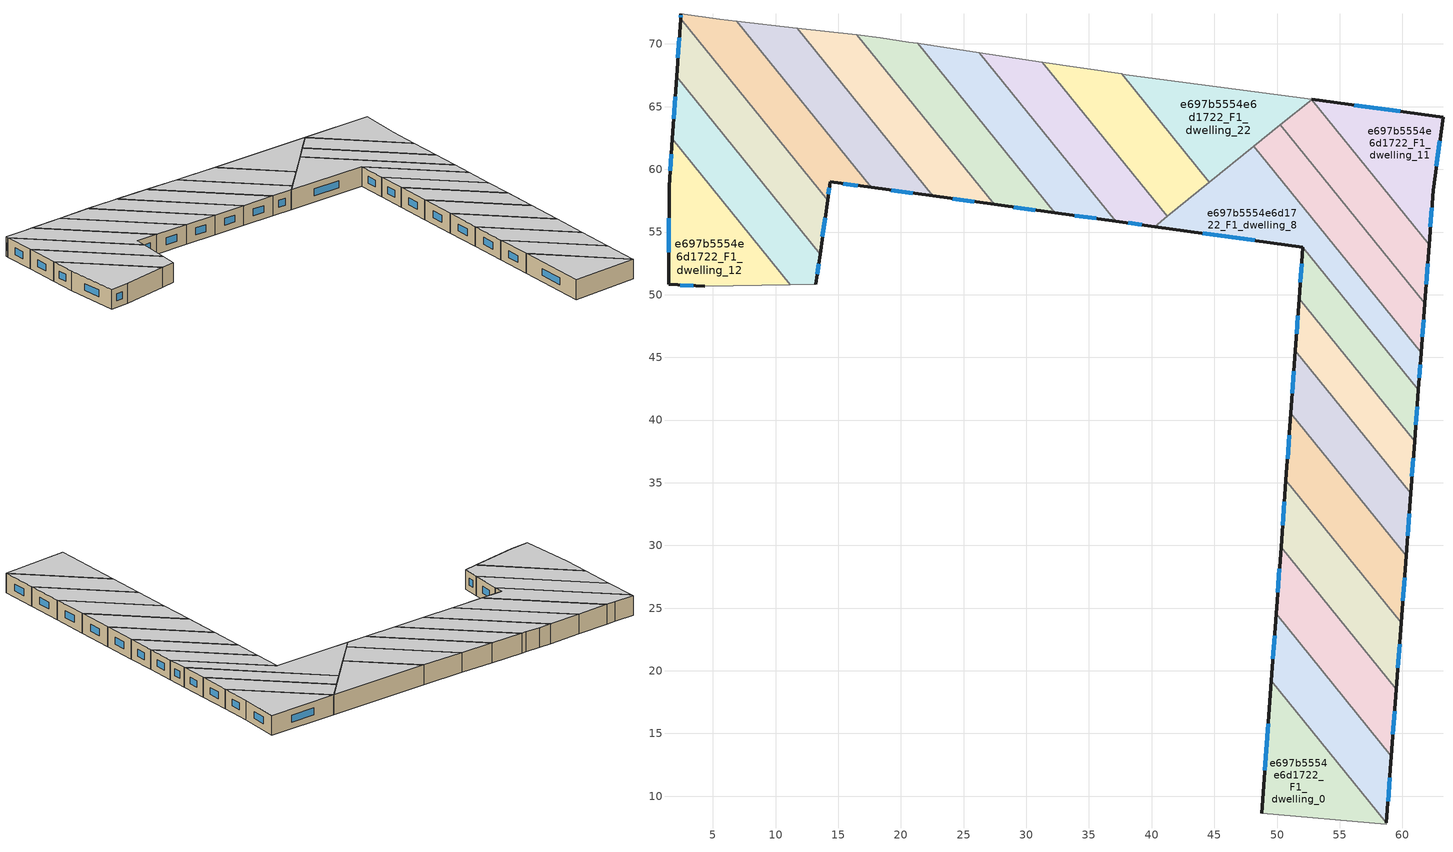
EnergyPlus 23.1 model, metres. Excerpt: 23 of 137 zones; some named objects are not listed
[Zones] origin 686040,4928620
e697b5554e6d1722_F1_dwelling_0
 floor to e697b5554e6d1722_F0_dwelling_0 (EU_floor_Construction): 49.54,19.21 58.73,7.86 58.72,7.76 48.77,8.65 z3
 wall outside (EU_wall_Construction): 49.54,19.21 48.77,8.65 z3:6
 wall to e697b5554e6d1722_F1_dwelling_1 (EU_wall_Construction): 58.73,7.86 49.54,19.21 z3:6
 wall adiabatic (EU_wall_Construction): 48.77,8.65 58.72,7.76 58.73,7.86 z3:6
 window (EU_Window_Construction): 49.29,15.77 49.02,12.08 z3.98:5.02
 ceiling to e697b5554e6d1722_F2_dwelling_0 (EU_floor_Construction): 58.72,7.76 58.73,7.86 49.54,19.21 48.77,8.65 z6
e697b5554e6d1722_F1_dwelling_1
 floor to e697b5554e6d1722_F0_dwelling_1 (EU_floor_Construction): 49.93,24.54 59.12,13.19 58.73,7.86 49.54,19.21 z3
 wall outside (EU_wall_Construction): 58.73,7.86 59.12,13.19 / 49.93,24.54 49.54,19.21 z3:6
 wall to e697b5554e6d1722_F1_dwelling_2 (EU_wall_Construction): 59.12,13.19 49.93,24.54 z3:6
 window (EU_Window_Construction): 58.86,9.59 58.99,11.46 / 49.81,22.81 49.67,20.94 z3.98:5.02
 ceiling to e697b5554e6d1722_F2_dwelling_1 (EU_floor_Construction): 58.73,7.86 59.12,13.19 49.93,24.54 49.54,19.21 z6
e697b5554e6d1722_F1_dwelling_10
 floor to e697b5554e6d1722_F0_dwelling_10 (EU_floor_Construction): 52.75,65.57 62.13,53.98 61.78,49.3 50.25,63.54 z3
 wall outside (EU_wall_Construction): 61.78,49.3 62.13,53.98 z3:6
 wall to e697b5554e6d1722_F1_dwelling_11 (EU_wall_Construction): 62.13,53.98 52.75,65.57 z3:6
 wall to e697b5554e6d1722_F1_dwelling_9 (EU_wall_Construction): 50.25,63.54 61.78,49.3 z3:6
 wall to e697b5554e6d1722_F1_dwelling_22 (EU_wall_Construction): 52.75,65.57 50.25,63.54 z3:6
 window (EU_Window_Construction): 61.9,50.82 62.02,52.46 z3.98:5.02
 ceiling to e697b5554e6d1722_F2_dwelling_10 (EU_floor_Construction): 61.78,49.3 62.13,53.98 52.75,65.57 50.25,63.54 z6
e697b5554e6d1722_F1_dwelling_11
 floor to e697b5554e6d1722_F0_dwelling_11 (EU_floor_Construction): 63.24,64.17 62.45,58.34 62.13,53.98 52.76,65.57 z3
 wall outside (EU_wall_Construction): 62.13,53.98 62.45,58.34 63.24,64.17 52.76,65.57 z3:6
 window (EU_Window_Construction): 59.83,64.62 56.17,65.11 / 62.71,60.24 62.98,62.27 / 62.23,55.4 62.35,56.93 z3.98:5.02
 ceiling to e697b5554e6d1722_F2_dwelling_11 (EU_floor_Construction): 62.13,53.98 62.45,58.34 63.24,64.17 52.75,65.57 z6
e697b5554e6d1722_F1_dwelling_12
 floor to e697b5554e6d1722_F0_dwelling_12 (EU_floor_Construction): 1.76,62.45 11.19,50.8 4.36,50.66 1.46,50.83 1.5,58.65 z3
 wall outside (EU_wall_Construction): 1.76,62.45 1.5,58.65 1.46,50.83 4.36,50.66 z3:6
 wall to e697b5554e6d1722_F1_dwelling_13 (EU_wall_Construction): 11.19,50.8 1.76,62.45 z3:6
 wall adiabatic (EU_wall_Construction): 4.36,50.66 11.19,50.8 z3:6
 window (EU_Window_Construction): 1.68,61.21 1.59,59.88 / 2.4,50.77 3.42,50.71 / 1.49,56.1 1.47,53.37 z3.98:5.02
 ceiling to e697b5554e6d1722_F2_dwelling_12 (EU_floor_Construction): 11.19,50.8 1.76,62.45 1.5,58.65 1.46,50.83 4.36,50.66 z6
e697b5554e6d1722_F1_dwelling_13
 floor to e697b5554e6d1722_F0_dwelling_13 (EU_floor_Construction): 2.1,67.38 13.55,53.24 13.22,50.85 11.19,50.8 1.76,62.45 z3
 wall outside (EU_wall_Construction): 2.1,67.38 1.76,62.45 / 13.22,50.85 13.55,53.24 z3:6
 wall to e697b5554e6d1722_F1_dwelling_14 (EU_wall_Construction): 13.55,53.24 2.1,67.38 z3:6
 wall adiabatic (EU_wall_Construction): 11.19,50.8 13.22,50.85 z3:6
 window (EU_Window_Construction): 1.99,65.77 1.87,64.05 / 13.33,51.62 13.44,52.46 z3.98:5.02
 ceiling to e697b5554e6d1722_F2_dwelling_13 (EU_floor_Construction): 13.22,50.85 13.55,53.24 2.1,67.38 1.76,62.45 11.19,50.8 z6
e697b5554e6d1722_F1_dwelling_14
 floor to e697b5554e6d1722_F0_dwelling_14 (EU_floor_Construction): 2.42,72.01 14.15,57.53 13.55,53.24 2.1,67.38 z3
 wall outside (EU_wall_Construction): 13.55,53.24 14.15,57.53 / 2.42,72.01 2.1,67.38 z3:6
 wall to e697b5554e6d1722_F1_dwelling_15 (EU_wall_Construction): 14.15,57.53 2.42,72.01 z3:6
 window (EU_Window_Construction): 13.75,54.63 13.95,56.14 / 2.32,70.51 2.21,68.89 z3.98:5.02
 ceiling to e697b5554e6d1722_F2_dwelling_14 (EU_floor_Construction): 13.55,53.24 14.15,57.53 2.42,72.01 2.1,67.38 z6
e697b5554e6d1722_F1_dwelling_15
 floor to e697b5554e6d1722_F0_dwelling_15 (EU_floor_Construction): 6.89,71.83 17.63,58.56 14.35,59.02 14.15,57.53 2.42,72.01 2.45,72.42 5.53,71.99 z3
 wall outside (EU_wall_Construction): 2.45,72.42 2.42,72.01 / 14.15,57.53 14.35,59.02 17.63,58.56 z3:6
 wall adiabatic (EU_wall_Construction): 6.89,71.83 5.53,71.99 2.45,72.42 z3:6
 wall to e697b5554e6d1722_F1_dwelling_16 (EU_wall_Construction): 17.63,58.56 6.89,71.83 z3:6
 window (EU_Window_Construction): 2.44,72.29 2.43,72.15 / 15.42,58.87 16.56,58.71 / 14.21,58.02 14.28,58.53 z3.98:5.02
 ceiling to e697b5554e6d1722_F2_dwelling_15 (EU_floor_Construction): 17.63,58.56 6.89,71.83 5.53,71.99 2.45,72.42 2.42,72.01 14.15,57.53 14.35,59.02 z6
e697b5554e6d1722_F1_dwelling_16
 floor to e697b5554e6d1722_F0_dwelling_16 (EU_floor_Construction): 11.71,71.27 22.55,57.88 17.63,58.56 6.89,71.83 z3
 wall outside (EU_wall_Construction): 17.63,58.56 22.55,57.88 z3:6
 wall to e697b5554e6d1722_F1_dwelling_17 (EU_wall_Construction): 22.55,57.88 11.71,71.27 z3:6
 wall adiabatic (EU_wall_Construction): 11.71,71.27 6.89,71.83 z3:6
 window (EU_Window_Construction): 19.23,58.34 20.95,58.1 z3.98:5.02
 ceiling to e697b5554e6d1722_F2_dwelling_16 (EU_floor_Construction): 22.55,57.88 11.71,71.27 6.89,71.83 17.63,58.56 z6
e697b5554e6d1722_F1_dwelling_17
 floor to e697b5554e6d1722_F0_dwelling_17 (EU_floor_Construction): 16.49,70.72 27.43,57.21 22.55,57.88 11.71,71.27 z3
 wall outside (EU_wall_Construction): 22.55,57.88 27.43,57.21 z3:6
 wall to e697b5554e6d1722_F1_dwelling_18 (EU_wall_Construction): 27.43,57.21 16.49,70.72 z3:6
 wall adiabatic (EU_wall_Construction): 16.49,70.72 11.71,71.27 z3:6
 window (EU_Window_Construction): 24.14,57.66 25.85,57.42 z3.98:5.02
 ceiling to e697b5554e6d1722_F2_dwelling_17 (EU_floor_Construction): 27.43,57.21 16.49,70.72 11.71,71.27 22.55,57.88 z6
e697b5554e6d1722_F1_dwelling_18
 floor to e697b5554e6d1722_F0_dwelling_18 (EU_floor_Construction): 21.34,70.05 32.28,56.53 27.43,57.21 16.49,70.72 18.35,70.51 20.64,70.16 z3
 wall outside (EU_wall_Construction): 27.43,57.21 32.28,56.53 z3:6
 wall adiabatic (EU_wall_Construction): 21.34,70.05 20.64,70.16 18.35,70.51 16.49,70.72 z3:6
 wall to e697b5554e6d1722_F1_dwelling_19 (EU_wall_Construction): 32.28,56.53 21.34,70.05 z3:6
 window (EU_Window_Construction): 29.01,56.99 30.7,56.75 z3.98:5.02
 ceiling to e697b5554e6d1722_F2_dwelling_18 (EU_floor_Construction): 32.28,56.53 21.34,70.05 20.64,70.16 18.35,70.51 16.49,70.72 27.43,57.21 z6
e697b5554e6d1722_F1_dwelling_19
 floor to e697b5554e6d1722_F0_dwelling_19 (EU_floor_Construction): 26.26,69.31 37.15,55.86 32.28,56.53 21.34,70.05 z3
 wall outside (EU_wall_Construction): 32.28,56.53 37.15,55.86 z3:6
 wall to e697b5554e6d1722_F1_dwelling_20 (EU_wall_Construction): 37.15,55.86 26.26,69.31 z3:6
 wall adiabatic (EU_wall_Construction): 26.26,69.31 21.34,70.05 z3:6
 window (EU_Window_Construction): 33.86,56.32 35.56,56.08 z3.98:5.02
 ceiling to e697b5554e6d1722_F2_dwelling_19 (EU_floor_Construction): 37.15,55.86 26.26,69.31 21.34,70.05 32.28,56.53 z6
e697b5554e6d1722_F1_dwelling_2
 floor to e697b5554e6d1722_F0_dwelling_2 (EU_floor_Construction): 50.32,29.87 59.51,18.52 59.12,13.19 49.93,24.54 z3
 wall outside (EU_wall_Construction): 59.12,13.19 59.51,18.52 / 50.32,29.87 49.93,24.54 z3:6
 wall to e697b5554e6d1722_F1_dwelling_3 (EU_wall_Construction): 59.51,18.52 50.32,29.87 z3:6
 window (EU_Window_Construction): 59.25,14.92 59.39,16.78 / 50.2,28.14 50.06,26.28 z3.98:5.02
 ceiling to e697b5554e6d1722_F2_dwelling_2 (EU_floor_Construction): 59.12,13.19 59.51,18.52 50.32,29.87 49.93,24.54 z6
e697b5554e6d1722_F1_dwelling_20
 floor to e697b5554e6d1722_F0_dwelling_20 (EU_floor_Construction): 31.28,68.56 41.24,56.25 40.23,55.43 37.15,55.86 26.26,69.31 z3
 wall outside (EU_wall_Construction): 37.15,55.86 40.23,55.43 z3:6
 wall adiabatic (EU_wall_Construction): 31.28,68.56 26.26,69.31 z3:6
 wall to e697b5554e6d1722_F1_dwelling_21 (EU_wall_Construction): 41.24,56.25 31.28,68.56 z3:6
 wall to e697b5554e6d1722_F1_dwelling_8 (EU_wall_Construction): 40.23,55.43 41.24,56.25 z3:6
 window (EU_Window_Construction): 38.15,55.72 39.23,55.57 z3.98:5.02
 ceiling to e697b5554e6d1722_F2_dwelling_20 (EU_floor_Construction): 41.24,56.25 31.28,68.56 26.26,69.31 37.15,55.86 40.23,55.43 z6
e697b5554e6d1722_F1_dwelling_21
 floor to e697b5554e6d1722_F0_dwelling_21 (EU_floor_Construction): 37.61,67.61 44.6,58.97 41.24,56.25 31.28,68.56 z3
 wall to e697b5554e6d1722_F1_dwelling_22 (EU_wall_Construction): 44.6,58.97 37.61,67.61 z3:6
 wall adiabatic (EU_wall_Construction): 37.61,67.61 31.28,68.56 z3:6
 wall to e697b5554e6d1722_F1_dwelling_8 (EU_wall_Construction): 41.24,56.25 44.6,58.97 z3:6
 ceiling to e697b5554e6d1722_F2_dwelling_21 (EU_floor_Construction): 44.6,58.97 37.61,67.61 31.28,68.56 41.24,56.25 z6
e697b5554e6d1722_F1_dwelling_22
 floor to e697b5554e6d1722_F0_dwelling_22 (EU_floor_Construction): 52.76,65.57 44.6,58.97 37.62,67.61 z3
 wall adiabatic (EU_wall_Construction): 52.76,65.57 37.62,67.61 z3:6
 wall to e697b5554e6d1722_F1_dwelling_9 (EU_wall_Construction): 48.15,61.84 50.25,63.54 z3:6
 wall to e697b5554e6d1722_F1_dwelling_8 (EU_wall_Construction): 44.6,58.97 48.15,61.84 z3:6
 ceiling to e697b5554e6d1722_F2_dwelling_22 (EU_floor_Construction): 52.76,65.57 37.62,67.61 44.6,58.97 z6
e697b5554e6d1722_F1_dwelling_3
 floor to e697b5554e6d1722_F0_dwelling_3 (EU_floor_Construction): 50.71,35.2 59.91,23.84 59.51,18.52 50.32,29.87 z3
 wall outside (EU_wall_Construction): 59.51,18.52 59.91,23.84 / 50.71,35.2 50.32,29.87 z3:6
 wall to e697b5554e6d1722_F1_dwelling_4 (EU_wall_Construction): 59.91,23.84 50.71,35.2 z3:6
 window (EU_Window_Construction): 59.64,20.25 59.78,22.11 / 50.59,33.47 50.45,31.61 z3.98:5.02
 ceiling to e697b5554e6d1722_F2_dwelling_3 (EU_floor_Construction): 59.51,18.52 59.91,23.84 50.71,35.2 50.32,29.87 z6
e697b5554e6d1722_F1_dwelling_4
 floor to e697b5554e6d1722_F0_dwelling_4 (EU_floor_Construction): 51.1,40.53 60.3,29.17 59.91,23.84 50.71,35.2 z3
 wall outside (EU_wall_Construction): 59.91,23.84 60.3,29.17 / 51.1,40.53 50.71,35.2 z3:6
 wall to e697b5554e6d1722_F1_dwelling_5 (EU_wall_Construction): 60.3,29.17 51.1,40.53 z3:6
 window (EU_Window_Construction): 60.03,25.57 60.17,27.44 / 50.97,38.8 50.84,36.93 z3.98:5.02
 ceiling to e697b5554e6d1722_F2_dwelling_4 (EU_floor_Construction): 59.91,23.84 60.3,29.17 51.1,40.53 50.71,35.2 z6
e697b5554e6d1722_F1_dwelling_5
 floor to e697b5554e6d1722_F0_dwelling_5 (EU_floor_Construction): 51.47,45.52 60.67,34.16 60.3,29.17 51.1,40.53 z3
 wall outside (EU_wall_Construction): 60.3,29.17 60.67,34.16 / 51.47,45.52 51.1,40.53 z3:6
 wall to e697b5554e6d1722_F1_dwelling_6 (EU_wall_Construction): 60.67,34.16 51.47,45.52 z3:6
 window (EU_Window_Construction): 60.42,30.79 60.55,32.53 / 51.35,43.9 51.22,42.15 z3.98:5.02
 ceiling to e697b5554e6d1722_F2_dwelling_5 (EU_floor_Construction): 60.3,29.17 60.67,34.16 51.47,45.52 51.1,40.53 z6
e697b5554e6d1722_F1_dwelling_6
 floor to e697b5554e6d1722_F0_dwelling_6 (EU_floor_Construction): 51.77,49.67 60.97,38.3 60.67,34.16 51.47,45.52 z3
 wall outside (EU_wall_Construction): 60.67,34.16 60.97,38.3 / 51.77,49.67 51.47,45.52 z3:6
 wall to e697b5554e6d1722_F1_dwelling_7 (EU_wall_Construction): 60.97,38.3 51.77,49.67 z3:6
 window (EU_Window_Construction): 60.77,35.5 60.87,36.95 / 51.67,48.32 51.56,46.87 z3.98:5.02
 ceiling to e697b5554e6d1722_F2_dwelling_6 (EU_floor_Construction): 60.67,34.16 60.97,38.3 51.77,49.67 51.47,45.52 z6
e697b5554e6d1722_F1_dwelling_7
 floor to e697b5554e6d1722_F0_dwelling_7 (EU_floor_Construction): 52.07,53.79 61.28,42.42 60.97,38.3 51.77,49.67 z3
 wall outside (EU_wall_Construction): 60.97,38.3 61.28,42.42 / 52.07,53.79 51.77,49.67 z3:6
 wall to e697b5554e6d1722_F1_dwelling_8 (EU_wall_Construction): 61.28,42.42 52.07,53.79 z3:6
 window (EU_Window_Construction): 61.07,39.64 61.18,41.08 / 51.97,52.45 51.87,51.01 z3.98:5.02
 ceiling to e697b5554e6d1722_F2_dwelling_7 (EU_floor_Construction): 60.97,38.3 61.28,42.42 52.07,53.79 51.77,49.67 z6
e697b5554e6d1722_F1_dwelling_8
 floor to e697b5554e6d1722_F0_dwelling_8 (EU_floor_Construction): 52.07,53.79 40.23,55.43 48.15,61.84 61.49,45.36 61.28,42.42 z3
 wall outside (EU_wall_Construction): 61.28,42.42 61.49,45.36 / 40.23,55.43 52.07,53.79 z3:6
 wall to e697b5554e6d1722_F1_dwelling_9 (EU_wall_Construction): 61.49,45.36 48.15,61.84 z3:6
 window (EU_Window_Construction): 61.35,43.38 61.42,44.41 / 44.08,54.9 48.22,54.33 z3.98:5.02
 ceiling to e697b5554e6d1722_F2_dwelling_8 (EU_floor_Construction): 61.28,42.42 61.49,45.36 48.15,61.84 40.23,55.43 52.07,53.79 z6
e697b5554e6d1722_F1_dwelling_9
 floor to e697b5554e6d1722_F0_dwelling_9 (EU_floor_Construction): 50.25,63.54 61.78,49.3 61.49,45.36 48.15,61.84 z3
 wall outside (EU_wall_Construction): 61.49,45.36 61.78,49.3 z3:6
 window (EU_Window_Construction): 61.59,46.64 61.69,48.02 z3.98:5.02
 ceiling to e697b5554e6d1722_F2_dwelling_9 (EU_floor_Construction): 61.49,45.36 61.78,49.3 50.25,63.54 48.15,61.84 z6
[Building]
EU S2 Campaign: North Axis=0; Terrain=City; Solar Distribution=FullExterior
[Site:Location]
Bologna: Latitude=44.5; Longitude=11.25; Time Zone=1; Elevation=37
[SizingPeriod:WeatherFileDays]
AnnualSizingPeriod: Begin Month=1; Begin Day of Month=1; End Month=12; End Day of Month=31; Day of Week for Start Day=Monday; Use Weather File Daylight Saving Period=No; Use Weather File Rain and Snow Indicators=No
[MATERIAL]
EU_InternalMass_Material: Roughness=MediumRough; Thickness=0.1; Conductivity=1; Density=1800; Specific Heat=900; Thermal Absorptance=0.9; Solar Absorptance=0.7; Visible Absorptance=0.7
[MATERIAL:NOMASS] Roughness=MediumRough; Thermal Absorptance=0.9; Solar Absorptance=0.7; Visible Absorptance=0.7
Name | Thermal Resistance
EU_wall_NoMass | 0.905828
EU_floor_NoMass | 0.67114
[WINDOWMATERIAL:SIMPLEGLAZINGSYSTEM]
EU_Window_SimpleGlazing: UFactor=4.52486; Solar Heat Gain Coefficient=0.85; Visible Transmittance=0.85
[CONSTRUCTION]
EU_wall_Construction: EU_wall_NoMass
EU_floor_Construction: EU_floor_NoMass
EU_Window_Construction: EU_Window_SimpleGlazing
EU_InternalMass_Construction: EU_InternalMass_Material
[ZONE] Type=1; Multiplier=1; Ceiling Height=autocalculate; Floor Area=autocalculate; Part of Total Floor Area=Yes
Name | Volume
e697b5554e6d1722_F1_dwelling_0 | 160.267
e697b5554e6d1722_F1_dwelling_1 | 160.266
e697b5554e6d1722_F1_dwelling_10 | 160.239
e697b5554e6d1722_F1_dwelling_11 | 160.257
e697b5554e6d1722_F1_dwelling_12 | 174.817
e697b5554e6d1722_F1_dwelling_13 | 174.819
e697b5554e6d1722_F1_dwelling_14 | 174.888
e697b5554e6d1722_F1_dwelling_15 | 174.769
e697b5554e6d1722_F1_dwelling_16 | 174.84
e697b5554e6d1722_F1_dwelling_17 | 174.859
e697b5554e6d1722_F1_dwelling_18 | 174.773
e697b5554e6d1722_F1_dwelling_19 | 174.882
e697b5554e6d1722_F1_dwelling_2 | 160.263
e697b5554e6d1722_F1_dwelling_20 | 174.79
e697b5554e6d1722_F1_dwelling_21 | 174.831
e697b5554e6d1722_F1_dwelling_22 | 174.768
e697b5554e6d1722_F1_dwelling_3 | 160.25
e697b5554e6d1722_F1_dwelling_4 | 160.26
e697b5554e6d1722_F1_dwelling_5 | 150.267
e697b5554e6d1722_F1_dwelling_6 | 124.657
e697b5554e6d1722_F1_dwelling_7 | 124.342
e697b5554e6d1722_F1_dwelling_8 | 241.764
e697b5554e6d1722_F1_dwelling_9 | 160.282
[INTERNALMASS] Construction=EU_InternalMass_Construction
Name | Zone or ZoneList | Surface Area
e697b5554e6d1722_F1_dwelling_0_EU_InternalMass | e697b5554e6d1722_F1_dwelling_0 | 53.4221
e697b5554e6d1722_F1_dwelling_1_EU_InternalMass | e697b5554e6d1722_F1_dwelling_1 | 53.4221
e697b5554e6d1722_F1_dwelling_2_EU_InternalMass | e697b5554e6d1722_F1_dwelling_2 | 53.4213
e697b5554e6d1722_F1_dwelling_3_EU_InternalMass | e697b5554e6d1722_F1_dwelling_3 | 53.4165
e697b5554e6d1722_F1_dwelling_4_EU_InternalMass | e697b5554e6d1722_F1_dwelling_4 | 53.42
e697b5554e6d1722_F1_dwelling_5_EU_InternalMass | e697b5554e6d1722_F1_dwelling_5 | 50.0892
e697b5554e6d1722_F1_dwelling_6_EU_InternalMass | e697b5554e6d1722_F1_dwelling_6 | 41.5522
e697b5554e6d1722_F1_dwelling_7_EU_InternalMass | e697b5554e6d1722_F1_dwelling_7 | 41.4473
e697b5554e6d1722_F1_dwelling_8_EU_InternalMass | e697b5554e6d1722_F1_dwelling_8 | 80.5861
e697b5554e6d1722_F1_dwelling_9_EU_InternalMass | e697b5554e6d1722_F1_dwelling_9 | 53.4278
e697b5554e6d1722_F1_dwelling_10_EU_InternalMass | e697b5554e6d1722_F1_dwelling_10 | 53.4126
e697b5554e6d1722_F1_dwelling_11_EU_InternalMass | e697b5554e6d1722_F1_dwelling_11 | 53.4191
e697b5554e6d1722_F1_dwelling_12_EU_InternalMass | e697b5554e6d1722_F1_dwelling_12 | 58.2727
e697b5554e6d1722_F1_dwelling_13_EU_InternalMass | e697b5554e6d1722_F1_dwelling_13 | 58.2731
e697b5554e6d1722_F1_dwelling_14_EU_InternalMass | e697b5554e6d1722_F1_dwelling_14 | 58.2963
e697b5554e6d1722_F1_dwelling_15_EU_InternalMass | e697b5554e6d1722_F1_dwelling_15 | 58.2557
e697b5554e6d1722_F1_dwelling_16_EU_InternalMass | e697b5554e6d1722_F1_dwelling_16 | 58.2802
e697b5554e6d1722_F1_dwelling_17_EU_InternalMass | e697b5554e6d1722_F1_dwelling_17 | 58.2859
e697b5554e6d1722_F1_dwelling_18_EU_InternalMass | e697b5554e6d1722_F1_dwelling_18 | 58.2579
e697b5554e6d1722_F1_dwelling_19_EU_InternalMass | e697b5554e6d1722_F1_dwelling_19 | 58.294
e697b5554e6d1722_F1_dwelling_20_EU_InternalMass | e697b5554e6d1722_F1_dwelling_20 | 58.2632
e697b5554e6d1722_F1_dwelling_21_EU_InternalMass | e697b5554e6d1722_F1_dwelling_21 | 58.277
e697b5554e6d1722_F1_dwelling_22_EU_InternalMass | e697b5554e6d1722_F1_dwelling_22 | 58.2782
[OTHEREQUIPMENT] Fuel Type=Electricity; Design Level Calculation Method=Watts/Area; Power per Zone Floor Area=1; Fraction Latent=0; Fraction Radiant=0; Fraction Lost=0; Carbon Dioxide Generation Rate=0; EndUse Subcategory=EU_Step8_InternalGains
Name | Zone or ZoneList or Space or SpaceList | Schedule
EU_Step8_InternalGain_e697b5554e6d1722_F1_dwelling_0_f000 | e697b5554e6d1722_F1_dwelling_0 | EU_Step8_GainSchedule_e697b5554e6d1722_F1_dwelling_0_f000
EU_Step8_InternalGain_e697b5554e6d1722_F1_dwelling_1_f000 | e697b5554e6d1722_F1_dwelling_1 | EU_Step8_GainSchedule_e697b5554e6d1722_F1_dwelling_1_f000
EU_Step8_InternalGain_e697b5554e6d1722_F1_dwelling_2_f000 | e697b5554e6d1722_F1_dwelling_2 | EU_Step8_GainSchedule_e697b5554e6d1722_F1_dwelling_2_f000
EU_Step8_InternalGain_e697b5554e6d1722_F1_dwelling_3_f000 | e697b5554e6d1722_F1_dwelling_3 | EU_Step8_GainSchedule_e697b5554e6d1722_F1_dwelling_3_f000
EU_Step8_InternalGain_e697b5554e6d1722_F1_dwelling_4_f000 | e697b5554e6d1722_F1_dwelling_4 | EU_Step8_GainSchedule_e697b5554e6d1722_F1_dwelling_4_f000
EU_Step8_InternalGain_e697b5554e6d1722_F1_dwelling_5_f000 | e697b5554e6d1722_F1_dwelling_5 | EU_Step8_GainSchedule_e697b5554e6d1722_F1_dwelling_5_f000
EU_Step8_InternalGain_e697b5554e6d1722_F1_dwelling_6_f000 | e697b5554e6d1722_F1_dwelling_6 | EU_Step8_GainSchedule_e697b5554e6d1722_F1_dwelling_6_f000
EU_Step8_InternalGain_e697b5554e6d1722_F1_dwelling_7_f000 | e697b5554e6d1722_F1_dwelling_7 | EU_Step8_GainSchedule_e697b5554e6d1722_F1_dwelling_7_f000
EU_Step8_InternalGain_e697b5554e6d1722_F1_dwelling_8_f000 | e697b5554e6d1722_F1_dwelling_8 | EU_Step8_GainSchedule_e697b5554e6d1722_F1_dwelling_8_f000
EU_Step8_InternalGain_e697b5554e6d1722_F1_dwelling_9_f000 | e697b5554e6d1722_F1_dwelling_9 | EU_Step8_GainSchedule_e697b5554e6d1722_F1_dwelling_9_f000
EU_Step8_InternalGain_e697b5554e6d1722_F1_dwelling_10_f000 | e697b5554e6d1722_F1_dwelling_10 | EU_Step8_GainSchedule_e697b5554e6d1722_F1_dwelling_10_f000
EU_Step8_InternalGain_e697b5554e6d1722_F1_dwelling_11_f000 | e697b5554e6d1722_F1_dwelling_11 | EU_Step8_GainSchedule_e697b5554e6d1722_F1_dwelling_11_f000
EU_Step8_InternalGain_e697b5554e6d1722_F1_dwelling_12_f000 | e697b5554e6d1722_F1_dwelling_12 | EU_Step8_GainSchedule_e697b5554e6d1722_F1_dwelling_12_f000
EU_Step8_InternalGain_e697b5554e6d1722_F1_dwelling_13_f000 | e697b5554e6d1722_F1_dwelling_13 | EU_Step8_GainSchedule_e697b5554e6d1722_F1_dwelling_13_f000
EU_Step8_InternalGain_e697b5554e6d1722_F1_dwelling_14_f000 | e697b5554e6d1722_F1_dwelling_14 | EU_Step8_GainSchedule_e697b5554e6d1722_F1_dwelling_14_f000
EU_Step8_InternalGain_e697b5554e6d1722_F1_dwelling_15_f000 | e697b5554e6d1722_F1_dwelling_15 | EU_Step8_GainSchedule_e697b5554e6d1722_F1_dwelling_15_f000
EU_Step8_InternalGain_e697b5554e6d1722_F1_dwelling_16_f000 | e697b5554e6d1722_F1_dwelling_16 | EU_Step8_GainSchedule_e697b5554e6d1722_F1_dwelling_16_f000
EU_Step8_InternalGain_e697b5554e6d1722_F1_dwelling_17_f000 | e697b5554e6d1722_F1_dwelling_17 | EU_Step8_GainSchedule_e697b5554e6d1722_F1_dwelling_17_f000
EU_Step8_InternalGain_e697b5554e6d1722_F1_dwelling_18_f000 | e697b5554e6d1722_F1_dwelling_18 | EU_Step8_GainSchedule_e697b5554e6d1722_F1_dwelling_18_f000
EU_Step8_InternalGain_e697b5554e6d1722_F1_dwelling_19_f000 | e697b5554e6d1722_F1_dwelling_19 | EU_Step8_GainSchedule_e697b5554e6d1722_F1_dwelling_19_f000
EU_Step8_InternalGain_e697b5554e6d1722_F1_dwelling_20_f000 | e697b5554e6d1722_F1_dwelling_20 | EU_Step8_GainSchedule_e697b5554e6d1722_F1_dwelling_20_f000
EU_Step8_InternalGain_e697b5554e6d1722_F1_dwelling_21_f000 | e697b5554e6d1722_F1_dwelling_21 | EU_Step8_GainSchedule_e697b5554e6d1722_F1_dwelling_21_f000
EU_Step8_InternalGain_e697b5554e6d1722_F1_dwelling_22_f000 | e697b5554e6d1722_F1_dwelling_22 | EU_Step8_GainSchedule_e697b5554e6d1722_F1_dwelling_22_f000
[ZONEVENTILATION:DESIGNFLOWRATE] Schedule=EU_AlwaysOn; Design Flow Rate Calculation Method=AirChanges/Hour; Air Changes per Hour=0.73129; Ventilation Type=Natural; Fan Pressure Rise=0; Fan Total Efficiency=1; Constant Term Coefficient=1; Temperature Term Coefficient=0; Velocity Term Coefficient=0; Velocity Squared Term Coefficient=0; Minimum Indoor Temperature=-100; Maximum Indoor Temperature=100; Delta Temperature=-100; Minimum Outdoor Temperature=-100; Maximum Outdoor Temperature=100; Maximum Wind Speed=40
Name | Zone or ZoneList or Space or SpaceList
EU_ConstantAir_e697b5554e6d1722_F1_dwelling_0 | e697b5554e6d1722_F1_dwelling_0
EU_ConstantAir_e697b5554e6d1722_F1_dwelling_1 | e697b5554e6d1722_F1_dwelling_1
EU_ConstantAir_e697b5554e6d1722_F1_dwelling_2 | e697b5554e6d1722_F1_dwelling_2
EU_ConstantAir_e697b5554e6d1722_F1_dwelling_3 | e697b5554e6d1722_F1_dwelling_3
EU_ConstantAir_e697b5554e6d1722_F1_dwelling_4 | e697b5554e6d1722_F1_dwelling_4
EU_ConstantAir_e697b5554e6d1722_F1_dwelling_5 | e697b5554e6d1722_F1_dwelling_5
EU_ConstantAir_e697b5554e6d1722_F1_dwelling_6 | e697b5554e6d1722_F1_dwelling_6
EU_ConstantAir_e697b5554e6d1722_F1_dwelling_7 | e697b5554e6d1722_F1_dwelling_7
EU_ConstantAir_e697b5554e6d1722_F1_dwelling_8 | e697b5554e6d1722_F1_dwelling_8
EU_ConstantAir_e697b5554e6d1722_F1_dwelling_9 | e697b5554e6d1722_F1_dwelling_9
EU_ConstantAir_e697b5554e6d1722_F1_dwelling_10 | e697b5554e6d1722_F1_dwelling_10
EU_ConstantAir_e697b5554e6d1722_F1_dwelling_11 | e697b5554e6d1722_F1_dwelling_11
EU_ConstantAir_e697b5554e6d1722_F1_dwelling_12 | e697b5554e6d1722_F1_dwelling_12
EU_ConstantAir_e697b5554e6d1722_F1_dwelling_13 | e697b5554e6d1722_F1_dwelling_13
EU_ConstantAir_e697b5554e6d1722_F1_dwelling_14 | e697b5554e6d1722_F1_dwelling_14
EU_ConstantAir_e697b5554e6d1722_F1_dwelling_15 | e697b5554e6d1722_F1_dwelling_15
EU_ConstantAir_e697b5554e6d1722_F1_dwelling_16 | e697b5554e6d1722_F1_dwelling_16
EU_ConstantAir_e697b5554e6d1722_F1_dwelling_17 | e697b5554e6d1722_F1_dwelling_17
EU_ConstantAir_e697b5554e6d1722_F1_dwelling_18 | e697b5554e6d1722_F1_dwelling_18
EU_ConstantAir_e697b5554e6d1722_F1_dwelling_19 | e697b5554e6d1722_F1_dwelling_19
EU_ConstantAir_e697b5554e6d1722_F1_dwelling_20 | e697b5554e6d1722_F1_dwelling_20
EU_ConstantAir_e697b5554e6d1722_F1_dwelling_21 | e697b5554e6d1722_F1_dwelling_21
EU_ConstantAir_e697b5554e6d1722_F1_dwelling_22 | e697b5554e6d1722_F1_dwelling_22
[HVACTEMPLATE:ZONE:IDEALLOADSAIRSYSTEM] System Availability Schedule=EU_AlwaysOn; Maximum Heating Supply Air Temperature=50; Minimum Cooling Supply Air Temperature=13; Maximum Heating Supply Air Humidity Ratio=0.0156; Minimum Cooling Supply Air Humidity Ratio=0.0077; Heating Limit=NoLimit; Cooling Limit=NoLimit; Heating Availability Schedule=EU_AlwaysOn; Cooling Availability Schedule=EU_CoolingOff; Dehumidification Control Type=ConstantSensibleHeatRatio; Cooling Sensible Heat Ratio=0.7; Dehumidification Setpoint=60; Humidification Control Type=None; Humidification Setpoint=30; Outdoor Air Method=None; Outdoor Air Flow Rate per Person=0.00944; Outdoor Air Flow Rate per Zone Floor Area=0; Outdoor Air Flow Rate per Zone=0; Demand Controlled Ventilation Type=None; Outdoor Air Economizer Type=NoEconomizer; Heat Recovery Type=None; Sensible Heat Recovery Effectiveness=0.7; Latent Heat Recovery Effectiveness=0.65
Name | Template Thermostat
e697b5554e6d1722_F1_dwelling_0 | EU_HeatOnly_e697b5554e6d1722_F1_dwelling_0
e697b5554e6d1722_F1_dwelling_1 | EU_HeatOnly_e697b5554e6d1722_F1_dwelling_1
e697b5554e6d1722_F1_dwelling_2 | EU_HeatOnly_e697b5554e6d1722_F1_dwelling_2
e697b5554e6d1722_F1_dwelling_3 | EU_HeatOnly_e697b5554e6d1722_F1_dwelling_3
e697b5554e6d1722_F1_dwelling_4 | EU_HeatOnly_e697b5554e6d1722_F1_dwelling_4
e697b5554e6d1722_F1_dwelling_5 | EU_HeatOnly_e697b5554e6d1722_F1_dwelling_5
e697b5554e6d1722_F1_dwelling_6 | EU_HeatOnly_e697b5554e6d1722_F1_dwelling_6
e697b5554e6d1722_F1_dwelling_7 | EU_HeatOnly_e697b5554e6d1722_F1_dwelling_7
e697b5554e6d1722_F1_dwelling_8 | EU_HeatOnly_e697b5554e6d1722_F1_dwelling_8
e697b5554e6d1722_F1_dwelling_9 | EU_HeatOnly_e697b5554e6d1722_F1_dwelling_9
e697b5554e6d1722_F1_dwelling_10 | EU_HeatOnly_e697b5554e6d1722_F1_dwelling_10
e697b5554e6d1722_F1_dwelling_11 | EU_HeatOnly_e697b5554e6d1722_F1_dwelling_11
e697b5554e6d1722_F1_dwelling_12 | EU_HeatOnly_e697b5554e6d1722_F1_dwelling_12
e697b5554e6d1722_F1_dwelling_13 | EU_HeatOnly_e697b5554e6d1722_F1_dwelling_13
e697b5554e6d1722_F1_dwelling_14 | EU_HeatOnly_e697b5554e6d1722_F1_dwelling_14
e697b5554e6d1722_F1_dwelling_15 | EU_HeatOnly_e697b5554e6d1722_F1_dwelling_15
e697b5554e6d1722_F1_dwelling_16 | EU_HeatOnly_e697b5554e6d1722_F1_dwelling_16
e697b5554e6d1722_F1_dwelling_17 | EU_HeatOnly_e697b5554e6d1722_F1_dwelling_17
e697b5554e6d1722_F1_dwelling_18 | EU_HeatOnly_e697b5554e6d1722_F1_dwelling_18
e697b5554e6d1722_F1_dwelling_19 | EU_HeatOnly_e697b5554e6d1722_F1_dwelling_19
e697b5554e6d1722_F1_dwelling_20 | EU_HeatOnly_e697b5554e6d1722_F1_dwelling_20
e697b5554e6d1722_F1_dwelling_21 | EU_HeatOnly_e697b5554e6d1722_F1_dwelling_21
e697b5554e6d1722_F1_dwelling_22 | EU_HeatOnly_e697b5554e6d1722_F1_dwelling_22
[SIZING:ZONE] Zone Cooling Design Supply Air Temperature Input Method=SupplyAirTemperature; Zone Cooling Design Supply Air Temperature=13; Zone Heating Design Supply Air Temperature Input Method=SupplyAirTemperature; Zone Heating Design Supply Air Temperature=50; Zone Cooling Design Supply Air Humidity Ratio=0.008; Zone Heating Design Supply Air Humidity Ratio=0.008; Cooling Design Air Flow Method=DesignDay; Cooling Design Air Flow Rate=0; Cooling Minimum Air Flow per Zone Floor Area=0.000762; Cooling Minimum Air Flow=0; Cooling Minimum Air Flow Fraction=0.2; Heating Design Air Flow Method=DesignDay; Heating Design Air Flow Rate=0; Heating Maximum Air Flow per Zone Floor Area=0.002032; Heating Maximum Air Flow=0.141576; Heating Maximum Air Flow Fraction=0.3; Account for Dedicated Outdoor Air System=No; Dedicated Outdoor Air System Control Strategy=NeutralSupplyAir; Dedicated Outdoor Air Low Setpoint Temperature for Design=autosize; Dedicated Outdoor Air High Setpoint Temperature for Design=autosize; Zone Load Sizing Method=Sensible Load Only No Latent Load; Zone Latent Cooling Design Supply Air Humidity Ratio Input Method=HumidityRatioDifference; Zone Cooling Design Supply Air Humidity Ratio Difference=0.005; Zone Latent Heating Design Supply Air Humidity Ratio Input Method=HumidityRatioDifference; Zone Humidification Design Supply Air Humidity Ratio Difference=0.005
e697b5554e6d1722_F1_dwelling_0; e697b5554e6d1722_F1_dwelling_1; e697b5554e6d1722_F1_dwelling_2; e697b5554e6d1722_F1_dwelling_3; e697b5554e6d1722_F1_dwelling_4; e697b5554e6d1722_F1_dwelling_5; e697b5554e6d1722_F1_dwelling_6; e697b5554e6d1722_F1_dwelling_7; e697b5554e6d1722_F1_dwelling_8; e697b5554e6d1722_F1_dwelling_9; e697b5554e6d1722_F1_dwelling_10; e697b5554e6d1722_F1_dwelling_11; e697b5554e6d1722_F1_dwelling_12; e697b5554e6d1722_F1_dwelling_13; e697b5554e6d1722_F1_dwelling_14; e697b5554e6d1722_F1_dwelling_15; e697b5554e6d1722_F1_dwelling_16; e697b5554e6d1722_F1_dwelling_17; e697b5554e6d1722_F1_dwelling_18; e697b5554e6d1722_F1_dwelling_19; e697b5554e6d1722_F1_dwelling_20; e697b5554e6d1722_F1_dwelling_21; e697b5554e6d1722_F1_dwelling_22
[SCHEDULE:CONSTANT]
Name | Hourly Value
EU_AlwaysOn | 1
EU_CoolingOff | 0
[SCHEDULE:FILE] Column Number=1; Rows to Skip at Top=0; Number of Hours of Data=8760; Column Separator=Comma; Interpolate to Timestep=No; Minutes per Item=60; Adjust Schedule for Daylight Savings=Yes
Name | File
EU_Step8_GainSchedule_e697b5554e6d1722_F1_dwelling_0_f000 | ../../schedules/e697b5554e6d1722/e697b5554e6d1722_F1_dwelling_0_f000_gain.csv
EU_Step8_GainSchedule_e697b5554e6d1722_F1_dwelling_1_f000 | ../../schedules/e697b5554e6d1722/e697b5554e6d1722_F1_dwelling_1_f000_gain.csv
EU_Step8_GainSchedule_e697b5554e6d1722_F1_dwelling_2_f000 | ../../schedules/e697b5554e6d1722/e697b5554e6d1722_F1_dwelling_2_f000_gain.csv
EU_Step8_GainSchedule_e697b5554e6d1722_F1_dwelling_3_f000 | ../../schedules/e697b5554e6d1722/e697b5554e6d1722_F1_dwelling_3_f000_gain.csv
EU_Step8_GainSchedule_e697b5554e6d1722_F1_dwelling_4_f000 | ../../schedules/e697b5554e6d1722/e697b5554e6d1722_F1_dwelling_4_f000_gain.csv
EU_Step8_GainSchedule_e697b5554e6d1722_F1_dwelling_5_f000 | ../../schedules/e697b5554e6d1722/e697b5554e6d1722_F1_dwelling_5_f000_gain.csv
EU_Step8_GainSchedule_e697b5554e6d1722_F1_dwelling_6_f000 | ../../schedules/e697b5554e6d1722/e697b5554e6d1722_F1_dwelling_6_f000_gain.csv
EU_Step8_GainSchedule_e697b5554e6d1722_F1_dwelling_7_f000 | ../../schedules/e697b5554e6d1722/e697b5554e6d1722_F1_dwelling_7_f000_gain.csv
EU_Step8_GainSchedule_e697b5554e6d1722_F1_dwelling_8_f000 | ../../schedules/e697b5554e6d1722/e697b5554e6d1722_F1_dwelling_8_f000_gain.csv
EU_Step8_GainSchedule_e697b5554e6d1722_F1_dwelling_9_f000 | ../../schedules/e697b5554e6d1722/e697b5554e6d1722_F1_dwelling_9_f000_gain.csv
EU_Step8_GainSchedule_e697b5554e6d1722_F1_dwelling_10_f000 | ../../schedules/e697b5554e6d1722/e697b5554e6d1722_F1_dwelling_10_f000_gain.csv
EU_Step8_GainSchedule_e697b5554e6d1722_F1_dwelling_11_f000 | ../../schedules/e697b5554e6d1722/e697b5554e6d1722_F1_dwelling_11_f000_gain.csv
EU_Step8_GainSchedule_e697b5554e6d1722_F1_dwelling_12_f000 | ../../schedules/e697b5554e6d1722/e697b5554e6d1722_F1_dwelling_12_f000_gain.csv
EU_Step8_GainSchedule_e697b5554e6d1722_F1_dwelling_13_f000 | ../../schedules/e697b5554e6d1722/e697b5554e6d1722_F1_dwelling_13_f000_gain.csv
EU_Step8_GainSchedule_e697b5554e6d1722_F1_dwelling_14_f000 | ../../schedules/e697b5554e6d1722/e697b5554e6d1722_F1_dwelling_14_f000_gain.csv
EU_Step8_GainSchedule_e697b5554e6d1722_F1_dwelling_15_f000 | ../../schedules/e697b5554e6d1722/e697b5554e6d1722_F1_dwelling_15_f000_gain.csv
EU_Step8_GainSchedule_e697b5554e6d1722_F1_dwelling_16_f000 | ../../schedules/e697b5554e6d1722/e697b5554e6d1722_F1_dwelling_16_f000_gain.csv
EU_Step8_GainSchedule_e697b5554e6d1722_F1_dwelling_17_f000 | ../../schedules/e697b5554e6d1722/e697b5554e6d1722_F1_dwelling_17_f000_gain.csv
EU_Step8_GainSchedule_e697b5554e6d1722_F1_dwelling_18_f000 | ../../schedules/e697b5554e6d1722/e697b5554e6d1722_F1_dwelling_18_f000_gain.csv
EU_Step8_GainSchedule_e697b5554e6d1722_F1_dwelling_19_f000 | ../../schedules/e697b5554e6d1722/e697b5554e6d1722_F1_dwelling_19_f000_gain.csv
EU_Step8_GainSchedule_e697b5554e6d1722_F1_dwelling_20_f000 | ../../schedules/e697b5554e6d1722/e697b5554e6d1722_F1_dwelling_20_f000_gain.csv
EU_Step8_GainSchedule_e697b5554e6d1722_F1_dwelling_21_f000 | ../../schedules/e697b5554e6d1722/e697b5554e6d1722_F1_dwelling_21_f000_gain.csv
EU_Step8_GainSchedule_e697b5554e6d1722_F1_dwelling_22_f000 | ../../schedules/e697b5554e6d1722/e697b5554e6d1722_F1_dwelling_22_f000_gain.csv
